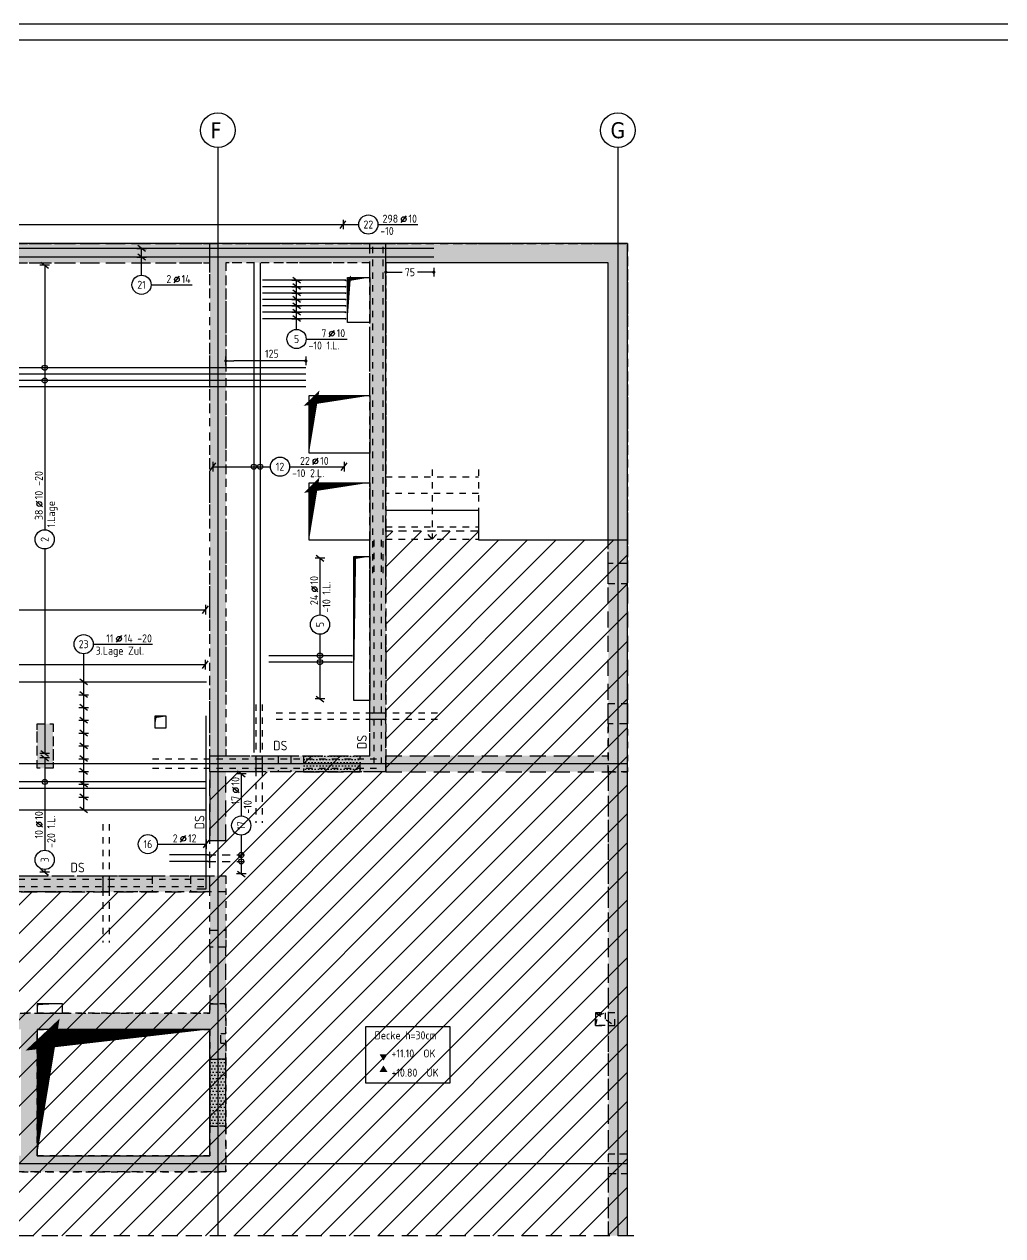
# Model space of a CAD drawing. Extents: x 0 to 101, y 0 to 43.
# Drawn here: x 33.94 to 49.23, y 10.77 to 29.7 of the extents above; entities that cross this region are included whole.
import ezdxf
from ezdxf.enums import TextEntityAlignment as Align

# ---------------------------------------------------------------- set-up
doc = ezdxf.new("R2010")
doc.units = 0
doc.header["$LTSCALE"] = 0.5
for name, pattern in [('AUSGEZOGEN', [1000.01, 1000, 0.01]), ('DASHED', [0.75, 0.5, -0.25]), ('DOT', [0.175, 0.05, -0.125]), ('HIDDEN', [0.375, 0.25, -0.125]), ('HIDDEN2', [0.187, 0.125, -0.062]), ('HIDDEN4', [0.12, 0.02, -0.1]), ('PUNKT', [0.175, 0.05, -0.125]), ('STRICHLINIE', [0.75, 0.5, -0.25]), ('VERDECKT', [0.375, 0.25, -0.125])]:
    doc.linetypes.add(name, pattern=pattern)
for name, color, linetype in [('2.OG', 7, 'Continuous'), ('ACHSEN', 7, 'Continuous'), ('AFU', 7, 'Continuous'), ('BETON', 7, 'Continuous'), ('Brüstung 1.UG', 7, 'Continuous'), ('Brüstung 2.OG', 7, 'Continuous'), ('DD', 7, 'Continuous'), ('DRUEBER', 7, 'Continuous'), ('DS', 7, 'Continuous'), ('grau_dunkel', 7, 'Continuous'), ('grau_hell', 7, 'Continuous'), ('grau_mittel', 7, 'Continuous'), ('HILFE', 7, 'Continuous'), ('koten', 7, 'Continuous'), ('MASSE', 7, 'Continuous'), ('OBJEKT', 7, 'Continuous'), ('RAHMEN', 7, 'Continuous'), ('RND', 7, 'Continuous'), ('SCHATTEN', 7, 'Continuous'), ('SFP_Achsen', 7, 'Continuous'), ('TEXT', 7, 'Continuous'), ('VERDECKT', 7, 'Continuous'), ('VERDECKT2', 7, 'Continuous')]:
    doc.layers.add(name, color=color, linetype=linetype)
doc.styles.add('helv', font='tahoma.ttf')
doc.styles.add('txt', font='isocp.shx')
doc.linetypes.add('AFU_50K', pattern='A,0.15,["/",Standard,S=0.2,R=0,X=-0.01,Y=-0.1],0.07,["/",Standard,S=0.2,R=0,X=-0.01,Y=-0.1],0.15', length=0.37)
doc.dimstyles.new('DOT_I', dxfattribs={"dimscale": 0.5, "dimtxt": 0.25, "dimasz": 0.25, "dimexe": 0.1, "dimexo": 0.3, "dimgap": 0.1, "dimtad": 1, "dimdec": 3, "dimzin": 3, "dimtxsty": 'txt', "dimblk": 'DOT', "dimblk1": 'DOT', "dimblk2": 'DOT', "dimsah": 1, "dimcen": 0.1, "dimse1": 1, "dimse2": 1, "dimazin": 0, "dimtfac": 1, "dimtdec": 4, "dimtix": 1, "dimtmove": 2, "dimatfit": 3, "dimfxl": 0, "dimtvp": 1, "dimtolj": 1, "dimtzin": 0, "dimarcsym": 0})

# ---------------------------------------------------------------- blocks, each defined once
blk = doc.blocks.new('A1-35-0')
at = {"layer": 'RAHMEN'}
blk.add_line((118.9, 59.4), (0, 59.4), dxfattribs=at)
at = {"layer": 'RAHMEN', "color": 5}
blk.add_line((118.4, 58.9), (2, 58.9), dxfattribs=at)
blk = doc.blocks.new('okrd_o')
at = {"layer": 'koten', "color": 7, "linetype": 'Continuous'}
blk.add_solid([(-0.125, 0.202), (0.125, 0.202), (0, 0)], dxfattribs=at)
at = {"layer": 'koten', "style": 'txt'}
blk.add_attdef('OKRD', (0.25, 0.1), '', height=0.25, dxfattribs=at)
blk = doc.blocks.new('okrd_u')
at = {"layer": 'koten', "color": 7, "linetype": 'Continuous'}
blk.add_solid([(-0.125, -0.202), (0.125, -0.202), (0, 0)], dxfattribs=at)
at = {"layer": 'koten', "style": 'txt'}
blk.add_attdef('OKRD', (0.25, -0.35), '', height=0.25, dxfattribs=at)
blk = doc.blocks.new('lei_gre')
at = {"layer": 'RND', "color": 7, "linetype": 'Continuous'}
for p, q in [((-0.09, -0.12), (0.09, 0.12)), ((0, 0.15), (0, -0.15))]:
    blk.add_line(p, q, dxfattribs=at)
blk = doc.blocks.new('RND_LEI')
at = {"layer": 'RND', "color": 7, "linetype": 'Continuous'}
blk.add_line((1.022, 0.066), (1.19, 0.27), dxfattribs=at)
for centre, radius in [((0, 0), 0.3), ((1.106, 0.168), 0.075)]:
    blk.add_circle(centre, radius, dxfattribs=at)
at = {"layer": 'RND', "color": 7, "linetype": 'Continuous', "style": 'txt'}
blk.add_attdef('POSL', text='', height=0.25, dxfattribs=at).set_placement((0, 0), align=Align.MIDDLE)
blk.add_attdef('ANZ', text='', height=0.25, dxfattribs=at).set_placement((0.931, 0.057), align=Align.RIGHT)
for tag, p in [('DUM', (1.253, 0.057)), ('ABSTD', (1.674, 0.057)), ('POSTXT', (0.374, -0.327))]:
    blk.add_attdef(tag, p, '', height=0.25, dxfattribs=at)
blk = doc.blocks.new('DOT')
at = {"layer": 'MASSE', "color": 7, "linetype": 'Continuous'}
for p, q in [((0, 0), (-1, 0)), ((0, 0.54), (0, -0.54))]:
    blk.add_line(p, q, dxfattribs=at)
at = {"layer": 'MASSE', "color": 7, "linetype": 'Continuous', "const_width": 0.2}
blk.add_lwpolyline([(-0.1, 0, 1), (0.1, 0, 1)], format="xyb", close=True, dxfattribs=at)
blk = doc.blocks.new('*D24')
at = {"layer": 'Defpoints', "color": 0, "linetype": 'AUSGEZOGEN', "transparency": 16777216}
for p in [(37.094, 24.44), (37.094, 24.44), (38.344, 24.44)]:
    blk.add_point(p, dxfattribs=at)
at = {"layer": 'MASSE', "color": 0, "linetype": 'AUSGEZOGEN', "lineweight": -2, "transparency": 16777216}
blk.add_line((38.219, 24.44), (37.219, 24.44), dxfattribs=at)
at = {"layer": 'MASSE', "color": 0, "linetype": 'AUSGEZOGEN', "lineweight": -2, "transparency": 16777216, "xscale": 0.125, "yscale": 0.125, "zscale": 0.125, "rotation": 180}
blk.add_blockref('DOT', (37.094, 24.44), dxfattribs=at)
at = {"layer": 'MASSE', "color": 0, "linetype": 'AUSGEZOGEN', "lineweight": -2, "transparency": 16777216, "xscale": 0.125, "yscale": 0.125, "zscale": 0.125}
blk.add_blockref('DOT', (38.344, 24.44), dxfattribs=at)
at = {"layer": 'MASSE', "color": 0, "linetype": 'AUSGEZOGEN', "transparency": 16777216, "insert": (37.813, 24.553), "char_height": 0.125, "attachment_point": 5, "style": 'txt'}
blk.add_mtext('\\A1;125', dxfattribs=at)
blk = doc.blocks.new('*D39')
at = {"layer": 'Defpoints', "color": 0, "linetype": 'AUSGEZOGEN', "transparency": 16777216}
for p in [(39.594, 25.826), (39.594, 25.826), (40.344, 25.826)]:
    blk.add_point(p, dxfattribs=at)
at = {"layer": 'MASSE', "color": 0, "linetype": 'AUSGEZOGEN', "lineweight": -2, "transparency": 16777216}
for p, q in [((39.719, 25.826), (39.848, 25.826)), ((40.219, 25.826), (40.09, 25.826))]:
    blk.add_line(p, q, dxfattribs=at)
at = {"layer": 'MASSE', "color": 0, "linetype": 'AUSGEZOGEN', "lineweight": -2, "transparency": 16777216, "xscale": 0.125, "yscale": 0.125, "zscale": 0.125, "rotation": 180}
blk.add_blockref('DOT', (39.594, 25.826), dxfattribs=at)
at = {"layer": 'MASSE', "color": 0, "linetype": 'AUSGEZOGEN', "lineweight": -2, "transparency": 16777216, "xscale": 0.125, "yscale": 0.125, "zscale": 0.125}
blk.add_blockref('DOT', (40.344, 25.826), dxfattribs=at)
at = {"layer": 'MASSE', "color": 0, "linetype": 'AUSGEZOGEN', "transparency": 16777216, "insert": (39.969, 25.826), "char_height": 0.125, "attachment_point": 5, "style": 'txt'}
blk.add_mtext('\\A1;75', dxfattribs=at)

msp = doc.modelspace()

# ---------------------------------------------------------------- hatches: boundary and pattern name
at = {"layer": '2.OG'}
h = msp.add_hatch(dxfattribs=at)
h.set_pattern_fill('DOTS', scale=0.8, double=1)
h.set_pattern_definition([(0, (-74.21585, 116.179425), (0.025, 0.05), [0, -0.05])])
h.paths.add_polyline_path([(4.3941, 14.4678), (3.9441, 14.4678), (3.9441, 14.1678), (4.6041, 14.1678), (4.6041, 25.9729), (8.0941, 25.9729), (8.0941, 18.0229), (8.4941, 18.0229), (8.4941, 18.2729), (8.3441, 18.2729), (8.3441, 25.9729), (10.5941, 25.9729), (10.5941, 18.2729), (9.3791, 18.2729), (9.3791, 18.0229), (10.8441, 18.0229), (10.8441, 26.2729), (4.4441, 26.2729), (4.4441, 19.1979), (4.3941, 19.1979)])
h.paths.add_polyline_path([(36.8441, 26.2729), (36.8441, 18.0229), (38.3091, 18.0229), (38.3091, 18.2729), (37.0941, 18.2729), (37.0941, 25.9729), (39.3441, 25.9729), (39.3441, 18.2729), (39.1941, 18.2729), (39.1941, 18.0229), (39.5941, 18.0229), (39.5941, 25.9729), (43.0691, 25.9729), (43.0691, 20.9579), (43.3691, 20.9579), (43.3691, 26.2729)])
h.paths.add_polyline_path([(43.0691, 18.0229), (43.3691, 18.0229), (43.3691, 19.0879), (43.0691, 19.0879)])
h.paths.add_polyline_path([(34.3941, 18.7729), (34.1441, 18.7729), (34.1441, 18.0779), (34.3941, 18.0779)])
h.paths.add_polyline_path([(32.0441, 18.0779), (32.2941, 18.0779), (32.2941, 18.7729), (32.0441, 18.7729)])
h.paths.add_polyline_path([(30.3941, 18.6729), (30.3941, 18.0779), (30.6441, 18.0779), (30.6441, 18.9229), (29.6191, 18.9229), (29.6191, 24.8129), (29.3191, 24.8129), (29.3191, 18.9229), (28.2941, 18.9229), (28.2941, 18.0779), (28.5441, 18.0779), (28.5441, 18.6729)])
h.paths.add_polyline_path([(26.6441, 18.0779), (26.8941, 18.0779), (26.8941, 18.7729), (26.6441, 18.7729)])
h.paths.add_polyline_path([(24.7941, 18.7729), (24.5441, 18.7729), (24.5441, 18.0779), (24.7941, 18.0779)])
h.paths.add_polyline_path([(23.1441, 18.7729), (22.8941, 18.7729), (22.8941, 18.0779), (23.1441, 18.0779)])
h.paths.add_polyline_path([(21.0441, 18.7729), (20.7941, 18.7729), (20.7941, 18.0779), (21.0441, 18.0779)])
h.paths.add_polyline_path([(19.1441, 18.0779), (19.3941, 18.0779), (19.3941, 18.7729), (19.1441, 18.7729)])
h.paths.add_polyline_path([(17.2941, 18.7729), (17.0441, 18.7729), (17.0441, 18.0779), (17.2941, 18.0779)])
h.paths.add_polyline_path([(15.6441, 18.7729), (15.3941, 18.7729), (15.3941, 18.0779), (15.6441, 18.0779)])
h.paths.add_polyline_path([(13.5441, 18.7729), (13.2941, 18.7729), (13.2941, 18.0779), (13.5441, 18.0779)])
h.paths.add_polyline_path([(14.6191, 25.9729), (14.6191, 26.2729), (14.3191, 26.2729), (14.3191, 25.9729)])
h.paths.add_polyline_path([(22.1191, 26.2729), (21.8191, 26.2729), (21.8191, 25.9729), (22.1191, 25.9729)])
h.paths.add_polyline_path([(29.6191, 26.2729), (29.3191, 26.2729), (29.3191, 25.8229), (29.6191, 25.8229)])
h.paths.add_polyline_path([(43.0691, 11.7479), (43.3691, 11.7479), (43.3691, 12.0479), (43.0691, 12.0479)])
h.paths.add_polyline_path([(37.0941, 11.7729), (37.0941, 12.4829), (36.8441, 12.4829), (36.8441, 12.0229), (34.1441, 12.0229), (34.1441, 13.9979), (36.8441, 13.9979), (36.8441, 13.5329), (37.0941, 13.5329), (37.0941, 14.3976), (36.8441, 14.3976), (36.8441, 14.2479), (32.3041, 14.2479), (32.3041, 13.9979), (33.8941, 13.9979), (33.8941, 12.0229), (32.3041, 12.0229), (32.3041, 11.7729)], flags=17)
h.paths.add_polyline_path([(20.1441, 12.0229), (20.1441, 15.3679), (21.2691, 15.3679), (21.2691, 15.6179), (20.1441, 15.6179), (20.1441, 16.3979), (17.3791, 16.3979), (17.3791, 16.1479), (17.5291, 16.1479), (17.5291, 14.9579), (14.6791, 14.9579), (14.6791, 16.1479), (16.4941, 16.1479), (16.4941, 16.3979), (8.0941, 16.3979), (8.0941, 11.7729), (8.4941, 11.7729), (8.4941, 12.0229), (8.3441, 12.0229), (8.3441, 16.1479), (14.4291, 16.1479), (14.4291, 12.0229), (14.2791, 12.0229), (14.2791, 11.7729), (14.8291, 11.7729), (14.8291, 12.0229), (14.6791, 12.0229), (14.6791, 14.7079), (17.5291, 14.7079), (17.5291, 12.0229), (15.8391, 12.0229), (15.8391, 11.7729), (31.4191, 11.7729), (31.4191, 12.0229), (31.2691, 12.0229), (31.2691, 13.9979), (31.4191, 13.9979), (31.4191, 14.2479), (31.2691, 14.2479), (31.2691, 16.1479), (36.8441, 16.1479), (36.8441, 15.2826), (37.0941, 15.2826), (37.0941, 16.3979), (31.0191, 16.3979), (31.0191, 15.6179), (29.9691, 15.6179), (29.9691, 15.3679), (31.0191, 15.3679), (31.0191, 12.0229)])
h.paths.add_polyline_path([(19.8941, 16.1479), (18.9441, 16.1479), (18.9441, 12.0229), (19.8941, 12.0229)], flags=16)
h.paths.add_polyline_path([(17.7791, 12.0229), (18.6941, 12.0229), (18.6941, 16.1479), (17.7791, 16.1479)], flags=16)
h.paths.add_polyline_path([(9.5041, 12.0229), (9.5041, 11.7729), (13.2691, 11.7729), (13.2691, 12.0229)], flags=17)
h.paths.add_polyline_path([(22.6691, 15.6179), (22.6691, 15.3679), (25.0191, 15.3679), (25.0191, 15.6179)], flags=17)
h.paths.add_polyline_path([(28.5691, 15.3679), (28.5691, 15.6179), (26.4191, 15.6179), (26.4191, 15.3679)], flags=17)
h.paths.add_polyline_path([(4.3941, 10.7729), (4.6041, 10.7729), (4.6041, 12.1178), (3.9441, 12.1178), (3.9441, 11.8178), (4.3941, 11.8178)])
at = {"layer": 'Brüstung 1.UG', "linetype": 'AUSGEZOGEN'}
h = msp.add_hatch(dxfattribs=at)
h.set_pattern_fill('DOTS', color=102, scale=0.8, double=1)
h.set_pattern_definition([(0, (-73.52737, 466.179425), (0.025, 0.05), [0, -0.05])])
h.paths.add_polyline_path([(36.8441, 13.0663), (37.0941, 13.0663), (37.0941, 13.5329), (36.8441, 13.5329)])
h.paths.add_polyline_path([(36.8441, 12.4829), (37.0941, 12.4829), (37.0941, 13.0663), (36.8441, 13.0663)])
at = {"layer": 'Brüstung 2.OG', "linetype": 'DOT'}
h = msp.add_hatch(dxfattribs=at)
h.set_pattern_fill('DOTS', color=102, scale=0.8, double=1)
h.set_pattern_definition([(0, (-74.21585, 266.179425), (0.025, 0.05), [0, -0.05])])
h.paths.add_polyline_path([(14.3191, 25.9729), (14.3191, 26.2729), (10.8441, 26.2729), (10.8441, 25.9729)])
h.paths.add_polyline_path([(14.6191, 26.2729), (14.6191, 25.9729), (21.8191, 25.9729), (21.8191, 26.2729)])
h.paths.add_polyline_path([(29.3191, 25.9729), (29.3191, 26.2729), (22.1191, 26.2729), (22.1191, 25.9729)])
h.paths.add_polyline_path([(36.8441, 25.9729), (36.8441, 26.2729), (29.6191, 26.2729), (29.6191, 25.9729)])
h.paths.add_polyline_path([(43.3691, 18.0229), (43.0691, 18.0229), (43.0691, 12.0479), (43.3691, 12.0479)])
h.paths.add_polyline_path([(43.0691, 10.7729), (43.3691, 10.7729), (43.3691, 11.7479), (43.0691, 11.7479)])
at = {"layer": 'Brüstung 2.OG', "linetype": 'AUSGEZOGEN'}
h = msp.add_hatch(dxfattribs=at)
h.set_pattern_fill('DOTS', color=102, scale=0.8, double=1)
h.set_pattern_definition([(0, (-42.50906, 167.66472), (0.025, 0.05), [0, -0.05])])
h.paths.add_polyline_path([(38.309, 18.2729), (38.309, 18.0229), (39.1941, 18.0229), (39.1941, 18.2729)])
at = {"layer": 'grau_hell', "linetype": 'AUSGEZOGEN'}
h = msp.add_hatch(dxfattribs=at)
h.set_pattern_fill('ANSI31', color=9, scale=0.1, style=0, double=1)
h.set_pattern_definition([(45, (-0.08538, 28.69272), (-0.2245064, 0.2245064), [])])
h.paths.add_polyline_path([(31.2691, 11.7729), (19.8941, 11.7729), (19.8941, 12.0229), (17.7791, 12.0229), (17.7791, 16.1479), (17.3791, 16.1479), (17.3791, 16.3979), (16.4941, 16.3979), (16.4941, 16.1479), (10.8441, 16.1479), (10.8441, 18.0229), (9.3791, 18.0229), (9.3791, 18.2729), (8.4941, 18.2729), (8.4941, 18.0229), (8.0941, 18.0229), (8.0941, 20.7829), (6.6441, 20.7829), (6.6441, 20.6429), (6.1191, 20.6429), (6.1191, 20.7829), (4.4441, 20.7829), (4.4441, 19.1979), (4.3941, 19.1979), (4.3941, 14.4679), (3.9391, 14.4679), (3.9391, 11.8179), (4.3941, 11.8179), (4.3941, 10.7729), (43.3691, 10.7729), (43.3691, 21.6429), (41.6191, 21.6429), (41.0441, 21.6429), (41.0441, 21.7829), (39.5941, 21.7829), (39.5941, 18.0229), (39.1941, 18.0229), (39.1941, 18.2729), (38.3091, 18.2729), (38.3091, 18.0229), (36.844, 18.0229), (36.844, 16.1479), (31.2691, 16.1479)])
at = {"layer": 'grau_hell'}
h = msp.add_hatch(color=9, dxfattribs=at)
h.paths.add_polyline_path([(37.9091, 18.1479), (38.1091, 18.1479), (38.1091, 18.2729), (37.9091, 18.2729)])
h.paths.add_polyline_path([(37.9091, 18.1479), (37.9091, 18.0229), (38.1091, 18.0229), (38.1091, 18.1479)])
msp.add_hatch(color=9, dxfattribs=at).paths.add_polyline_path([(35.9441, 16.3979), (35.9441, 16.1479), (36.5441, 16.1479), (36.5441, 16.3979)])
h = msp.add_hatch(color=9, dxfattribs=at)
h.paths.add_polyline_path([(36.9691, 15.5479), (37.0941, 15.5479), (37.0941, 16.1479), (36.9691, 16.1479)])
h.paths.add_polyline_path([(36.9691, 16.1479), (36.8441, 16.1479), (36.8441, 15.5479), (36.9691, 15.5479)])
at = {"layer": 'grau_mittel'}
h = msp.add_hatch(color=61, dxfattribs=at)
h.paths.add_polyline_path([(4.4441, 26.2729), (4.4441, 20.7829), (4.6041, 20.7829), (4.6041, 25.9729), (8.0941, 25.9729), (8.0941, 21.1079), (8.0941, 18.0229), (8.4941, 18.0229), (8.4941, 18.2729), (8.3441, 18.2729), (8.3441, 25.9729), (8.5441, 25.9729), (10.5941, 25.9729), (10.5941, 18.2729), (9.9291, 18.2729), (9.9291, 18.0229), (10.8441, 18.0229), (10.8441, 26.2729)])
h.paths.add_polyline_path([(8.0941, 18.0229), (8.0941, 18.2729), (4.6691, 18.2729), (4.6691, 18.0229)], flags=17)
h.paths.add_polyline_path([(9.3791, 18.0229), (9.3791, 18.2729), (8.4941, 18.2729), (8.4941, 18.0229)], flags=17)
h.paths.add_polyline_path([(9.7291, 18.0229), (9.7291, 18.2729), (9.3791, 18.2729), (9.3791, 18.0229)], flags=17)
h.paths.add_polyline_path([(10.5941, 16.3979), (10.8441, 16.3979), (10.8441, 18.0229), (10.5941, 18.0229)])
h.paths.add_polyline_path([(8.0941, 16.3979), (8.0941, 11.7729), (8.4941, 11.7729), (8.4941, 12.0229), (8.3441, 12.0229), (8.3441, 16.1479), (14.4291, 16.1479), (14.4291, 15.6529), (14.6791, 15.6529), (14.6791, 16.1479), (14.8291, 16.1479), (15.7391, 16.1479), (15.7391, 16.3979)])
h.paths.add_polyline_path([(4.3941, 14.4679), (4.3191, 14.4679), (3.9391, 14.4679), (3.9391, 14.1679), (4.6041, 14.1679), (4.6041, 20.7829), (4.4441, 20.7829), (4.4441, 19.1979), (4.3941, 19.1979)])
h.paths.add_polyline_path([(4.3191, 12.1179), (4.6041, 12.1179), (4.6691, 12.1179), (4.6691, 14.1678), (4.6041, 14.1678), (4.3191, 14.1679)])
h.paths.add_polyline_path([(43.3691, 12.0479), (43.0691, 12.0479), (43.0691, 11.7479), (43.3691, 11.7479)])
h.paths.add_polyline_path([(43.3691, 18.0229), (43.0691, 18.0229), (43.0691, 12.0479), (43.3691, 12.0479)])
h.paths.add_polyline_path([(43.0691, 18.7729), (43.0691, 18.0229), (43.3691, 18.0229), (43.3691, 18.7729)], flags=17)
h.paths.add_polyline_path([(43.0691, 18.7729), (43.3691, 18.7729), (43.3691, 21.2729), (43.0691, 21.2729)], flags=17)
h.paths.add_polyline_path([(43.0691, 21.2729), (43.3691, 21.2729), (43.3691, 21.6429), (43.0691, 21.6429)])
h.paths.add_polyline_path([(43.0691, 21.6429), (43.3691, 21.6429), (43.3691, 26.2729), (36.8441, 26.2729), (36.8441, 18.0229), (37.9091, 18.0229), (37.9091, 18.2729), (37.0941, 18.2729), (37.0941, 25.9729), (39.3441, 25.9729), (39.3441, 18.2729), (39.1941, 18.2729), (39.1941, 18.0229), (39.5941, 18.0229), (39.5941, 25.9729), (43.0691, 25.9729)])
h.paths.add_polyline_path([(38.1091, 18.2729), (38.1091, 18.0229), (39.1941, 18.0229), (39.1941, 18.2729)], flags=17)
h.paths.add_polyline_path([(39.5941, 18.2729), (39.5941, 18.0229), (43.0691, 18.0229), (43.0691, 18.2729)], flags=17)
h.paths.add_polyline_path([(36.8441, 16.9479), (37.0941, 16.9479), (37.0941, 18.0229), (36.8441, 18.0229)])
h.paths.add_polyline_path([(36.8441, 25.9729), (36.8441, 26.2729), (29.6191, 26.2729), (29.6191, 25.9729)])
h.paths.add_polyline_path([(29.6191, 26.2729), (29.3191, 26.2729), (29.3191, 25.9729), (29.6191, 25.9729)])
h.paths.add_polyline_path([(29.3191, 25.9729), (29.3191, 26.2729), (22.1191, 26.2729), (22.1191, 25.9729)])
h.paths.add_polyline_path([(21.8191, 25.9729), (22.1191, 25.9729), (22.1191, 26.2729), (21.8191, 26.2729)])
h.paths.add_polyline_path([(21.8191, 25.9729), (21.8191, 26.2729), (14.6191, 26.2729), (14.6191, 25.9729)])
h.paths.add_polyline_path([(14.3191, 25.9729), (14.6191, 25.9729), (14.6191, 26.2729), (14.3191, 26.2729)])
h.paths.add_polyline_path([(10.8441, 26.2729), (10.8441, 25.9729), (14.3191, 25.9729), (14.3191, 26.2729)])
h.paths.add_polyline_path([(16.1391, 16.3979), (16.1391, 16.1479), (16.4941, 16.1479), (16.4941, 16.3979)])
h.paths.add_polyline_path([(16.4941, 16.3979), (16.4941, 16.1479), (17.3791, 16.1479), (17.3791, 16.3979)])
h.paths.add_polyline_path([(18.6941, 16.1479), (18.6941, 12.0229), (17.7791, 12.0229), (16.3641, 12.0229), (16.3641, 11.7729), (20.4441, 11.7729), (20.4441, 12.0229), (18.9441, 12.0229), (18.9441, 16.1479), (19.8941, 16.1479), (19.8941, 15.3679), (21.2691, 15.3679), (21.2691, 15.6179), (20.1441, 15.6179), (20.1441, 15.8679), (20.1441, 16.3979), (17.3791, 16.3979), (17.3791, 16.1479)])
h.paths.add_polyline_path([(15.9641, 11.7729), (16.1641, 11.7729), (16.1641, 12.0229), (15.9641, 12.0229)])
h.paths.add_polyline_path([(14.8291, 12.0229), (14.8291, 11.7729), (15.9641, 11.7729), (15.9641, 12.0229)], flags=17)
h.paths.add_polyline_path([(14.8291, 11.7729), (14.8291, 12.0229), (14.6791, 12.0229), (14.6791, 14.4579), (14.6791, 14.7079), (14.9291, 14.7079), (16.0391, 14.7079), (16.0391, 14.9579), (14.6791, 14.9579), (14.6791, 15.1079), (14.6791, 15.5029), (14.4291, 15.5029), (14.4291, 12.0229), (14.2791, 12.0229), (14.2791, 11.7729)])
h.paths.add_polyline_path([(17.7791, 14.7079), (17.7791, 14.9579), (16.2391, 14.9579), (16.2391, 14.7079)])
h.paths.add_polyline_path([(13.2691, 12.0229), (13.2691, 11.7729), (14.2791, 11.7729), (14.2791, 12.0229)])
h.paths.add_polyline_path([(13.0691, 11.7729), (13.2691, 11.7729), (13.2691, 12.0229), (13.0691, 12.0229)], flags=16)
h.paths.add_polyline_path([(12.8691, 11.7729), (12.8691, 12.0229), (9.9041, 12.0229), (9.9041, 11.7729)], flags=16)
h.paths.add_polyline_path([(9.5041, 11.7729), (9.7041, 11.7729), (9.7041, 12.0229), (9.5041, 12.0229)], flags=16)
h.paths.add_polyline_path([(8.4941, 12.0229), (8.4941, 11.7729), (9.5041, 11.7729), (9.5041, 12.0229)], flags=16)
h.paths.add_polyline_path([(25.2141, 11.7729), (25.2141, 12.0229), (20.6441, 12.0229), (20.6441, 11.7729)])
h.paths.add_polyline_path([(26.2241, 11.7729), (26.2241, 12.0229), (25.2141, 12.0229), (25.2141, 11.7729)])
h.paths.add_polyline_path([(26.2241, 12.0229), (26.2241, 11.7729), (29.8191, 11.7729), (29.8191, 12.0229)])
h.paths.add_polyline_path([(31.4191, 11.7729), (31.4191, 12.0229), (31.2691, 12.0229), (31.2691, 13.7979), (31.0191, 13.7979), (31.0191, 12.0229), (30.0191, 12.0229), (30.0191, 11.7729)])
h.paths.add_polyline_path([(32.3041, 11.7729), (32.3041, 12.0229), (31.4191, 12.0229), (31.4191, 11.7729)])
h.paths.add_polyline_path([(33.0091, 11.7729), (33.0091, 12.0229), (32.3041, 12.0229), (32.3041, 11.7729)])
h.paths.add_polyline_path([(34.1441, 12.0229), (34.1441, 13.9979), (36.8441, 13.9979), (36.8441, 13.5329), (37.0941, 13.5329), (37.0941, 13.7829), (37.0141, 13.7829), (37.0141, 13.9329), (37.0941, 13.9329), (37.0941, 14.3976), (36.8441, 14.3976), (36.8441, 14.2479), (32.3041, 14.2479), (32.3041, 13.9979), (33.8941, 13.9979), (33.8941, 12.0229), (33.6091, 12.0229), (33.6091, 11.7729), (37.0941, 11.7729), (37.0941, 13.5329), (36.8441, 13.5329), (36.8441, 12.0229)])
h.paths.add_polyline_path([(37.0941, 15.2826), (36.8441, 15.2826), (36.8441, 14.3976), (37.0941, 14.3976)])
h.paths.add_polyline_path([(37.0941, 15.5479), (36.8441, 15.5479), (36.8441, 15.2826), (37.0941, 15.2826)])
h.paths.add_polyline_path([(36.5441, 16.3979), (36.5441, 16.1479), (37.0941, 16.1479), (37.0941, 16.3979)])
h.paths.add_polyline_path([(33.2491, 16.3979), (33.2491, 16.1479), (35.9441, 16.1479), (35.9441, 16.3979)])
h.paths.add_polyline_path([(32.6491, 16.1479), (32.6491, 16.3979), (31.0191, 16.3979), (31.0191, 15.6179), (30.5191, 15.6179), (29.9691, 15.6179), (29.9691, 15.3679), (31.2691, 15.3679), (31.2691, 16.1479)])
h.paths.add_polyline_path([(31.0191, 13.9979), (31.4191, 13.9979), (31.4191, 14.2479), (31.2691, 14.2479), (31.2691, 15.1685), (31.0191, 15.1685)])
h.paths.add_polyline_path([(32.3041, 13.9979), (32.3041, 14.2479), (31.4191, 14.2479), (31.4191, 13.9979)])
h.paths.add_polyline_path([(28.5691, 15.3679), (28.5691, 15.6179), (26.4191, 15.6179), (26.4191, 15.3679)])
h.paths.add_polyline_path([(22.6691, 15.6179), (22.6691, 15.3679), (25.0191, 15.3679), (25.0191, 15.6179)])
h.paths.add_polyline_path([(13.5441, 18.7729), (13.2941, 18.7729), (13.2941, 18.0779), (13.5441, 18.0779)])
h.paths.add_polyline_path([(15.3941, 18.0779), (15.6441, 18.0779), (15.6441, 18.7729), (15.3941, 18.7729)])
h.paths.add_polyline_path([(17.2941, 18.7729), (17.0441, 18.7729), (17.0441, 18.0779), (17.2941, 18.0779)])
h.paths.add_polyline_path([(19.3941, 18.7729), (19.1441, 18.7729), (19.1441, 18.0779), (19.3941, 18.0779)])
h.paths.add_polyline_path([(20.7941, 18.0779), (21.0441, 18.0779), (21.0441, 18.7729), (20.7941, 18.7729)])
h.paths.add_polyline_path([(23.1441, 18.7729), (22.8941, 18.7729), (22.8941, 18.0779), (23.1441, 18.0779)])
h.paths.add_polyline_path([(24.5441, 18.0779), (24.7941, 18.0779), (24.7941, 18.7729), (24.5441, 18.7729)])
h.paths.add_polyline_path([(26.8941, 18.7729), (26.6441, 18.7729), (26.6441, 18.0779), (26.8941, 18.0779)])
h.paths.add_polyline_path([(28.5441, 18.7729), (28.2941, 18.7729), (28.2941, 18.0779), (28.5441, 18.0779)])
h.paths.add_polyline_path([(30.6441, 18.7729), (30.3941, 18.7729), (30.3941, 18.0779), (30.6441, 18.0779)])
h.paths.add_polyline_path([(32.2941, 18.7729), (32.0441, 18.7729), (32.0441, 18.0779), (32.2941, 18.0779)])
h.paths.add_polyline_path([(34.1441, 18.0779), (34.3941, 18.0779), (34.3941, 18.7729), (34.1441, 18.7729)])
h.paths.add_polyline_path([(43.0691, 10.7729), (43.3691, 10.7729), (43.3691, 11.7479), (43.0691, 11.7479)])
h.paths.add_polyline_path([(4.3941, 10.7729), (4.6041, 10.7729), (4.6041, 12.1179), (3.9391, 12.1179), (3.9391, 11.8179), (4.3191, 11.8178), (4.3941, 11.8179)])

# ---------------------------------------------------------------- linework, layer by layer
at = {"layer": '2.OG', "color": 7, "linetype": 'PUNKT', "lineweight": -2}
for p, q in [((36.8441, 18.0229), (36.8441, 26.2729)), ((36.8441, 26.2729), (43.3691, 26.2729)), ((43.3691, 26.2729), (43.3691, 20.9579)), ((39.3441, 25.9729), (37.0941, 25.9729)), ((37.0941, 25.9729), (37.0941, 18.2729)), ((39.3441, 18.2729), (39.3441, 25.9729)), ((43.0691, 25.9729), (39.5941, 25.9729)), ((39.5941, 25.9729), (39.5941, 18.0229)), ((43.0691, 20.9579), (43.0691, 25.9729)), ((43.3691, 20.9579), (43.0691, 20.9579)), ((37.0941, 18.2729), (38.3091, 18.2729)), ((38.3091, 18.2729), (38.3091, 18.0229)), ((39.1941, 18.0229), (39.1941, 18.2729)), ((39.1941, 18.2729), (39.3441, 18.2729)), ((38.3091, 18.0229), (36.8441, 18.0229)), ((39.5941, 18.0229), (39.1941, 18.0229)), ((31.0191, 16.3979), (37.0941, 16.3979)), ((37.0941, 16.3979), (37.0941, 15.2826)), ((36.8441, 16.1479), (31.2691, 16.1479)), ((36.8441, 15.2826), (36.8441, 16.1479)), ((37.0941, 15.2826), (36.8441, 15.2826)), ((37.0941, 14.3976), (36.8441, 14.3976)), ((36.8441, 14.3976), (36.8441, 14.2479)), ((37.0941, 13.5329), (37.0941, 14.3976)), ((36.8441, 14.2479), (32.3041, 14.2479)), ((34.1441, 12.0229), (34.1441, 13.9979)), ((34.1441, 13.9979), (36.8441, 13.9979)), ((36.8441, 13.9979), (36.8441, 13.5329)), ((36.8441, 13.5329), (37.0941, 13.5329)), ((37.0941, 12.4829), (36.8441, 12.4829)), ((36.8441, 12.4829), (36.8441, 12.0229)), ((37.0941, 11.7729), (37.0941, 12.4829)), ((36.8441, 12.0229), (34.1441, 12.0229)), ((32.3041, 11.7729), (37.0941, 11.7729))]:
    msp.add_line(p, q, dxfattribs=at)
for points in [[(43.0691, 19.0879), (43.3691, 19.0879), (43.3691, 18.0229), (43.0691, 18.0229)], [(34.1441, 18.7729), (34.3941, 18.7729), (34.3941, 18.0779), (34.1441, 18.0779)], [(43.3691, 12.0479), (43.0691, 12.0479), (43.0691, 11.7479), (43.3691, 11.7479)]]:
    msp.add_lwpolyline(points, close=True, dxfattribs=at)
at = {"layer": 'ACHSEN', "color": 140, "linetype": 'AUSGEZOGEN'}
for p, q in [((36.9691, 27.7729), (36.9691, 10.7729)), ((43.2191, 27.7729), (43.2191, 10.7729)), ((43.3691, 26.2729), (2.1691, 26.2729)), ((43.3691, 18.1479), (2.1691, 18.1479)), ((43.3691, 11.8979), (2.1691, 11.8979))]:
    msp.add_line(p, q, dxfattribs=at)
at = {"layer": 'AFU', "color": 8, "linetype": 'AFU_50K'}
for p, q in [((39.5941, 25.9729), (39.5941, 26.2729)), ((43.0691, 21.6429), (43.3691, 21.6429))]:
    msp.add_line(p, q, dxfattribs=at)
at = {"layer": 'BETON', "color": 6, "linetype": 'AUSGEZOGEN', "lineweight": -2}
msp.add_line((43.3691, 26.2729), (4.3691, 26.2729), dxfattribs=at)
at = {"layer": 'BETON', "color": 6, "linetype": 'AUSGEZOGEN'}
for p, q in [((43.3691, 10.7729), (43.3691, 26.2729)), ((43.0691, 25.9729), (39.5941, 25.9729)), ((39.5941, 22.1079), (39.5941, 25.9729)), ((43.0691, 21.6429), (43.0691, 25.9729)), ((39.5941, 22.1079), (41.0441, 22.1079)), ((41.0441, 22.1079), (41.0441, 21.6429)), ((41.0441, 21.6429), (43.0691, 21.6429))]:
    msp.add_line(p, q, dxfattribs=at)
for points in [[(38.9941, 25.7429), (39.3441, 25.7429), (39.3441, 25.0429), (38.9941, 25.0429)], [(38.3941, 23.8979), (39.3441, 23.8979), (39.3441, 22.9979), (38.3941, 22.9979)], [(38.3941, 22.5379), (39.3441, 22.5379), (39.3441, 21.6379), (38.3941, 21.6379)], [(39.0941, 21.3829), (39.3441, 21.3829), (39.3441, 19.1329), (39.0941, 19.1329)], [(35.9841, 18.7079), (36.1641, 18.7079), (36.1641, 18.8879), (35.9841, 18.8879)], [(34.5441, 14.3979), (34.144, 14.3979), (34.144, 14.2479), (34.5441, 14.2479)], [(34.1441, 12.0229), (36.8441, 12.0229), (36.8441, 13.9979), (34.1441, 13.9979)]]:
    msp.add_lwpolyline(points, close=True, dxfattribs=at)
at = {"layer": 'Brüstung 1.UG', "color": 102, "linetype": 'DOT'}
for p, q in [((36.8441, 12.4829), (36.8441, 13.5329)), ((37.0941, 13.5329), (37.0941, 12.4829))]:
    msp.add_line(p, q, dxfattribs=at)
at = {"layer": 'Brüstung 2.OG', "color": 102, "linetype": 'DOT'}
for p, q in [((29.6191, 26.2729), (36.8441, 26.2729)), ((29.6191, 25.9729), (36.8441, 25.9729)), ((38.3091, 18.2729), (39.1941, 18.2729)), ((39.1941, 18.0229), (38.3091, 18.0229)), ((43.0691, 18.0229), (43.0691, 12.0479)), ((43.3691, 12.0479), (43.3691, 18.0229)), ((43.0691, 11.7479), (43.0691, 10.7729)), ((43.3691, 10.7729), (43.3691, 11.7479))]:
    msp.add_line(p, q, dxfattribs=at)
at = {"layer": 'DD', "color": 7, "linetype": 'HIDDEN2'}
for p, q in [((42.8691, 14.0579), (42.9092, 14.2146)), ((42.9092, 14.2146), (43.0191, 14.2579))]:
    msp.add_line(p, q, dxfattribs=at)
msp.add_lwpolyline([(43.0191, 14.2579), (43.0191, 14.0579), (42.8691, 14.0579), (42.8691, 14.2579)], close=True, dxfattribs=at)
at = {"layer": 'DRUEBER', "color": 102, "linetype": 'HIDDEN2'}
for p, q in [((40.3191, 22.7446), (40.3191, 21.6529)), ((40.3191, 21.6529), (40.2093, 21.7775)), ((40.3191, 21.6529), (40.4289, 21.7775))]:
    msp.add_line(p, q, dxfattribs=at)
at = {"layer": 'DRUEBER', "color": 171, "linetype": 'HIDDEN4'}
for p, q in [((41.0441, 22.7446), (41.0441, 22.1079)), ((39.5941, 22.6279), (41.0441, 22.6279)), ((41.0441, 22.3679), (39.5941, 22.3679))]:
    msp.add_line(p, q, dxfattribs=at)
at = {"layer": 'DRUEBER', "color": 7, "linetype": 'DOT'}
for p, q in [((39.5941, 21.8479), (41.0441, 21.8479)), ((39.5941, 21.6529), (41.0441, 21.6529))]:
    msp.add_line(p, q, dxfattribs=at)
at = {"layer": 'DRUEBER', "color": 7, "linetype": 'PUNKT'}
msp.add_line((42.8691, 14.2579), (43.1691, 14.0579), dxfattribs=at)
msp.add_lwpolyline([(42.8691, 14.2579), (42.8691, 14.0579), (43.1691, 14.0579), (43.1691, 14.2579)], close=True, dxfattribs=at)
at = {"layer": 'DS', "color": 1, "linetype": 'DASHED'}
for p, q in [((39.3441, 25.7429), (39.3441, 26.2729)), ((39.3441, 23.8979), (39.3441, 25.0429)), ((39.3441, 22.5379), (39.3441, 22.9979)), ((39.5941, 18.0229), (39.5941, 22.1079)), ((39.3441, 21.3829), (39.3441, 21.6379)), ((39.3441, 18.2729), (39.3441, 19.1329)), ((36.8441, 16.1479), (36.8441, 18.2729)), ((36.8441, 18.2729), (39.3441, 18.2729)), ((39.5941, 18.0229), (36.8441, 18.0229)), ((31.0191, 16.3979), (36.8441, 16.3979)), ((31.2691, 16.1479), (36.8441, 16.1479))]:
    msp.add_line(p, q, dxfattribs=at)
at = {"layer": 'grau_dunkel', "color": 21}
msp.add_lwpolyline([(36.8441, 13.9979, 0, 0.31, 0), (34.153, 13.8431, 0, 0, 0), (34.3046, 13.9848, 0.3221, 0, 0), (34.1441, 12.0229, 0, 0, 0)], format="xyseb", dxfattribs=at)
at = {"layer": 'HILFE', "color": 102, "linetype": 'DASHED'}
msp.add_line((43.4691, 10.7729), (2.6691, 10.7729), dxfattribs=at)
at = {"layer": 'OBJEKT', "color": 7, "linetype": 'AUSGEZOGEN'}
for p, q in [((36.8441, 13.5329), (36.8441, 12.4829)), ((37.0941, 12.4829), (37.0941, 13.5329))]:
    msp.add_line(p, q, dxfattribs=at)
at = {"layer": 'OBJEKT', "color": 1, "linetype": 'AUSGEZOGEN'}
msp.add_lwpolyline([(39.2826, 14.0446), (40.5944, 14.0446), (40.5944, 13.1555), (39.2826, 13.1555)], close=True, dxfattribs=at)
at = {"layer": 'RND', "color": 7, "linetype": 'AUSGEZOGEN'}
for p, q in [((20.2271, 26.5709), (38.9247, 26.5709)), ((38.9247, 26.5709), (39.1705, 26.5709)), ((39.4705, 26.5709), (40.0932, 26.5709)), ((34.2634, 25.9353), (34.2634, 21.8019)), ((35.9267, 25.6295), (36.5667, 25.6295)), ((38.349, 24.7824), (38.989, 24.7824)), ((36.8917, 22.7871), (37.7909, 22.7871)), ((38.0909, 22.7871), (38.9422, 22.7871)), ((34.2634, 21.5019), (34.2634, 18.3082)), ((38.5649, 21.3589), (38.5649, 20.4709)), ((25.4125, 20.5536), (36.7763, 20.5536)), ((38.5649, 20.1709), (38.5649, 19.1591)), ((35.0225, 20.0149), (35.9491, 20.0149)), ((24.0629, 19.6951), (36.7729, 19.6951)), ((34.2638, 18.2389), (34.2638, 16.796)), ((37.3339, 17.9891), (37.3339, 17.3309)), ((36.0263, 16.8911), (36.6663, 16.8911)), ((37.3339, 17.0309), (37.3339, 16.426)), ((34.2638, 16.496), (34.2638, 16.4539))]:
    msp.add_line(p, q, dxfattribs=at)
at = {"layer": 'RND', "color": 102, "linetype": 'AUSGEZOGEN'}
for p, q in [((35.7767, 25.7795), (35.7767, 26.1971)), ((38.199, 24.9324), (38.199, 25.6997)), ((34.8725, 19.8649), (34.8725, 17.4254)), ((36.6663, 16.8911), (36.7887, 16.8911))]:
    msp.add_line(p, q, dxfattribs=at)
at = {"layer": 'RND', "color": 102, "linetype": 'VERDECKT'}
for p, q in [((36.814, 16.7218), (37.3839, 16.7218)), ((36.814, 16.6218), (37.3839, 16.6218))]:
    msp.add_line(p, q, dxfattribs=at)
at = {"layer": 'RND', "color": 1, "linetype": 'AUSGEZOGEN'}
for points in [[(40.3441, 26.1971), (32.5441, 26.1971)], [(40.3441, 26.0607), (32.5441, 26.0607)], [(37.5294, 25.9729), (37.5294, 18.3229)], [(37.6294, 25.9729), (37.6294, 18.3229)], [(38.9641, 25.6997), (37.6641, 25.6997)], [(38.9641, 25.5997), (37.6641, 25.5997)], [(38.9641, 25.4997), (37.6641, 25.4997)], [(38.9641, 25.3997), (37.6641, 25.3997)], [(38.9641, 25.2997), (37.6641, 25.2997)], [(38.9641, 25.1997), (37.6641, 25.1997)], [(38.9641, 25.0997), (37.6641, 25.0997)], [(38.3441, 24.2339), (26.8441, 24.2339)], [(38.3441, 24.3339), (31.3441, 24.3339)], [(38.3441, 24.1339), (31.3441, 24.1339)], [(38.3441, 24.0339), (26.8441, 24.0339)], [(39.0641, 19.8351), (37.7641, 19.8351)], [(39.0641, 19.7351), (37.7641, 19.7351)], [(33.044, 19.4254), (36.7941, 19.4254)], [(39.5717, 18.939), (39.3815, 18.939)], [(36.6387, 16.1947), (36.7887, 16.1947), (36.7887, 18.8947)], [(39.5717, 18.839), (39.3815, 18.839)], [(37.563, 18.242), (37.563, 18.0518)], [(37.663, 18.242), (37.663, 18.0518)], [(36.7941, 17.8628), (32.7941, 17.8628)], [(36.7941, 17.7628), (25.2941, 17.7628)], [(33.044, 17.4254), (36.7941, 17.4254)], [(36.814, 16.7218), (36.214, 16.7218)], [(36.814, 16.6218), (36.214, 16.6218)], [(35.1732, 16.3725), (35.1732, 16.1823)], [(35.2732, 16.3725), (35.2732, 16.1823)]]:
    msp.add_lwpolyline(points, dxfattribs=at)
at = {"layer": 'RND', "color": 1, "linetype": 'HIDDEN2'}
for points in [[(39.3855, 26.2229), (39.3855, 21.0429)], [(39.5476, 26.2229), (39.5476, 21.0429)], [(39.4077, 21.6429), (39.4077, 18.0729)], [(39.5231, 21.6429), (39.5231, 18.0729)], [(35.9495, 18.2212), (39.5441, 18.2212)], [(35.9495, 18.0781), (39.5441, 18.0781)], [(30.0525, 16.346), (36.794, 16.346)], [(30.0525, 16.2278), (36.794, 16.2278)]]:
    msp.add_lwpolyline(points, dxfattribs=at)
at = {"layer": 'RND', "color": 7, "linetype": 'AUSGEZOGEN'}
for points, const_width in [([(38.9571, 25.6997, 1), (38.9711, 25.6997, 1)], 0.014), ([(38.9571, 25.5997, 1), (38.9711, 25.5997, 1)], 0.014), ([(38.9571, 25.4997, 1), (38.9711, 25.4997, 1)], 0.014), ([(38.9571, 25.3997, 1), (38.9711, 25.3997, 1)], 0.014), ([(38.9571, 25.2997, 1), (38.9711, 25.2997, 1)], 0.014), ([(38.9571, 25.1997, 1), (38.9711, 25.1997, 1)], 0.014), ([(38.9571, 25.0997, 1), (38.9711, 25.0997, 1)], 0.014), ([(39.0571, 19.8351, 1), (39.0711, 19.8351, 1)], 0.014), ([(39.0571, 19.7351, 1), (39.0711, 19.7351, 1)], 0.014), ([(39.3878, 18.939, 1), (39.3753, 18.939, 1)], 0.0125), ([(39.5779, 18.939, 1), (39.5654, 18.939, 1)], 0.0125), ([(39.3878, 18.839, 1), (39.3753, 18.839, 1)], 0.0125), ([(39.5779, 18.839, 1), (39.5654, 18.839, 1)], 0.0125), ([(37.563, 18.2482, 1), (37.563, 18.2357, 1)], 0.0125), ([(37.663, 18.2482, 1), (37.663, 18.2357, 1)], 0.0125), ([(37.563, 18.0581, 1), (37.563, 18.0456, 1)], 0.0125), ([(37.663, 18.0581, 1), (37.663, 18.0456, 1)], 0.0125), ([(36.807, 16.7218, 1), (36.821, 16.7218, 1)], 0.014), ([(36.807, 16.6218, 1), (36.821, 16.6218, 1)], 0.014), ([(35.1732, 16.3787, 1), (35.1732, 16.3662, 1)], 0.0125), ([(35.2732, 16.3787, 1), (35.2732, 16.3662, 1)], 0.0125), ([(35.1732, 16.1886, 1), (35.1732, 16.1761, 1)], 0.0125), ([(35.2732, 16.1886, 1), (35.2732, 16.1761, 1)], 0.0125)]:
    msp.add_lwpolyline(points, format="xyb", close=True, dxfattribs=dict(at, const_width=const_width))
at = {"layer": 'RND', "color": 1, "linetype": 'DOT'}
for points in [[(37.563, 19.072), (37.563, 18.242)], [(37.663, 19.072), (37.663, 18.242)], [(39.3815, 18.939), (37.8515, 18.939)], [(40.4017, 18.939), (39.5717, 18.939)], [(39.3815, 18.839), (37.8515, 18.839)], [(40.4017, 18.839), (39.5717, 18.839)], [(37.563, 18.0518), (37.563, 17.2218)], [(37.663, 18.0518), (37.663, 17.2218)], [(35.1732, 17.2025), (35.1732, 16.3725)], [(35.2732, 17.2025), (35.2732, 16.3725)], [(35.1732, 16.1823), (35.1732, 15.3523)], [(35.2732, 16.1823), (35.2732, 15.3523)]]:
    msp.add_lwpolyline(points, dxfattribs=at)
at = {"layer": 'RND', "color": 7, "linetype": 'AUSGEZOGEN'}
for centre in [(34.2634, 24.3339), (34.2634, 24.1339), (37.5294, 22.7871), (37.6294, 22.7871), (38.5649, 19.8351), (38.5649, 19.7351), (34.2638, 17.8628), (37.3339, 16.7218), (37.3339, 16.6218)]:
    msp.add_circle(centre, 0.04, dxfattribs=at)
at = {"layer": 'SCHATTEN', "color": 1, "linetype": 'AUSGEZOGEN'}
for points in [[(38.9941, 25.0429, 0, 0.0531, 0), (39.0206, 25.7419, 0, 0, 0), (38.9964, 25.7144, 0.0571, 0, 0), (39.3441, 25.7429, 0, 0, 0)], [(38.3941, 22.9979, 0, 0.1468, 0), (38.4672, 23.8919, 0, 0, 0), (38.3997, 23.8253, 0.1457, 0, 0), (39.3441, 23.8979, 0, 0, 0)], [(38.3941, 21.6379, 0, 0.1468, 0), (38.4672, 22.5319, 0, 0, 0), (38.3997, 22.4653, 0.1457, 0, 0), (39.3441, 22.5379, 0, 0, 0)], [(39.0941, 19.1329, 0, 0.0359, 0), (39.112, 21.3827, 0, 0, 0), (39.0957, 21.3626, 0.0408, 0, 0), (39.3441, 21.3829, 0, 0, 0)], [(35.9841, 18.7079, 0, 0.0294, 0), (35.9987, 18.8867, 0, 0, 0), (35.9853, 18.8733, 0.0294, 0, 0), (36.1641, 18.8879, 0, 0, 0)], [(34.144, 14.2479, 0, 0.0245, 0), (34.1562, 14.3969, 0, 0, 0), (34.1443, 14.3867, 0.0224, 0, 0), (34.5441, 14.3979, 0, 0, 0)]]:
    msp.add_lwpolyline(points, format="xyseb", dxfattribs=at)
at = {"layer": 'SFP_Achsen', "color": 7, "linetype": 'AUSGEZOGEN'}
for centre in [(36.9691, 28.0434), (43.2191, 28.0434)]:
    msp.add_circle(centre, 0.2705, dxfattribs=at)
at = {"layer": 'VERDECKT', "color": 7, "linetype": 'VERDECKT', "lineweight": -2}
for p, q in [((36.8441, 18.0229), (36.8441, 26.2729)), ((36.8441, 26.2729), (43.3691, 26.2729)), ((43.3691, 26.2729), (43.3691, 21.2729)), ((39.3441, 25.9729), (37.0941, 25.9729)), ((37.0941, 25.9729), (37.0941, 18.2729)), ((39.3441, 18.2729), (39.3441, 25.9729)), ((43.0691, 25.9729), (39.5941, 25.9729)), ((39.5941, 25.9729), (39.5941, 18.0229)), ((43.0691, 21.2729), (43.0691, 25.9729)), ((43.3691, 21.2729), (43.0691, 21.2729)), ((37.0941, 18.2729), (37.9091, 18.2729)), ((38.1091, 18.2729), (38.3091, 18.2729)), ((38.3091, 18.2729), (38.3091, 18.0229)), ((39.1941, 18.0229), (39.1941, 18.2729)), ((39.1941, 18.2729), (39.3441, 18.2729)), ((37.9091, 18.0229), (36.8441, 18.0229)), ((38.3091, 18.0229), (38.1091, 18.0229)), ((39.5941, 18.0229), (39.1941, 18.0229)), ((33.2491, 16.3979), (35.9441, 16.3979)), ((36.5441, 16.3979), (37.0941, 16.3979)), ((37.0941, 16.3979), (37.0941, 16.1479)), ((35.9441, 16.1479), (33.2491, 16.1479)), ((37.0941, 16.1479), (36.5441, 16.1479)), ((36.8441, 15.2826), (36.8441, 15.5479)), ((37.0941, 15.5479), (37.0941, 15.2826)), ((37.0941, 15.2826), (36.8441, 15.2826)), ((36.8441, 14.2479), (36.8441, 14.3976)), ((36.8441, 14.3976), (37.0941, 14.3976)), ((37.0941, 14.3976), (37.0941, 13.9329)), ((32.3041, 14.2479), (36.8441, 14.2479)), ((36.8441, 13.9979), (34.1441, 13.9979)), ((34.1441, 13.9979), (34.1441, 12.0229)), ((36.8441, 13.5329), (36.8441, 13.9979)), ((37.0941, 13.7829), (37.0941, 13.5329)), ((37.0941, 13.5329), (36.8441, 13.5329)), ((36.8441, 12.0229), (36.8441, 12.4829)), ((36.8441, 12.4829), (37.0941, 12.4829)), ((37.0941, 12.4829), (37.0941, 11.7729)), ((34.1441, 12.0229), (36.8441, 12.0229)), ((37.0941, 11.7729), (33.6091, 11.7729))]:
    msp.add_line(p, q, dxfattribs=at)
at = {"layer": 'VERDECKT', "color": 7, "linetype": 'HIDDEN'}
msp.add_line((41.0441, 21.7829), (39.5941, 21.7829), dxfattribs=at)
at = {"layer": 'VERDECKT', "color": 7, "linetype": 'VERDECKT'}
for p, q in [((37.9091, 18.2729), (37.9091, 18.0229)), ((38.1091, 18.2729), (38.1091, 18.0229)), ((35.9441, 16.3979), (35.9441, 16.1479)), ((36.5441, 16.3979), (36.5441, 16.1479)), ((36.8441, 15.5479), (37.0941, 15.5479)), ((37.0141, 13.9329), (37.0941, 13.9329)), ((37.0141, 13.7829), (37.0141, 13.9329)), ((37.0141, 13.7829), (37.0941, 13.7829))]:
    msp.add_line(p, q, dxfattribs=at)
at = {"layer": 'VERDECKT', "color": 7, "linetype": 'VERDECKT', "lineweight": -2}
for points in [[(34.1441, 18.7729), (34.3941, 18.7729), (34.3941, 18.0779), (34.1441, 18.0779)], [(43.3691, 18.7729), (43.0691, 18.7729), (43.0691, 18.0229), (43.3691, 18.0229)], [(43.0691, 11.7479), (43.3691, 11.7479), (43.3691, 12.0479), (43.0691, 12.0479)]]:
    msp.add_lwpolyline(points, close=True, dxfattribs=at)
at = {"layer": 'VERDECKT2', "color": 7, "linetype": 'STRICHLINIE'}
for p, q in [((29.6191, 26.2729), (36.8441, 26.2729)), ((29.6191, 25.9729), (36.8441, 25.9729)), ((43.0691, 18.7729), (43.0691, 21.2729)), ((43.3691, 21.2729), (43.3691, 18.7729)), ((39.5941, 18.2729), (43.0691, 18.2729)), ((36.8441, 18.0229), (36.8441, 16.9479)), ((37.0941, 16.9479), (37.0941, 18.0229)), ((38.3091, 18.0229), (39.1941, 18.0229)), ((39.5941, 18.0229), (43.0691, 18.0229)), ((43.0691, 18.0229), (43.0691, 12.0479)), ((43.3691, 12.0479), (43.3691, 18.0229)), ((36.8441, 16.9479), (37.0941, 16.9479)), ((36.8441, 15.2826), (36.8441, 14.3976)), ((37.0941, 14.3976), (37.0941, 15.2826)), ((43.0691, 11.7479), (43.0691, 10.7729)), ((43.3691, 10.7729), (43.3691, 11.7479))]:
    msp.add_line(p, q, dxfattribs=at)

# ---------------------------------------------------------------- block references
at = {"layer": 'koten', "color": 6, "linetype": 'AUSGEZOGEN', "xscale": 0.5, "yscale": 0.5, "zscale": 0.5}
for name, p, values in [('okrd_o', (39.5568, 13.5085), {'OKRD': '+11.10  OK'}), ('okrd_u', (39.5568, 13.4335), {'OKRD': '+10.80  UK'})]:
    msp.add_blockref(name, p, dxfattribs=at).add_auto_attribs(values)
at = {"layer": 'RAHMEN', "xscale": 0.5, "yscale": 0.5, "zscale": 0.5}
msp.add_blockref('A1-35-0', (0, 0), dxfattribs=at)
at = {"layer": 'RND', "color": 7, "linetype": 'AUSGEZOGEN', "xscale": 0.5, "yscale": 0.5, "zscale": 0.5}
for p, values in [((39.3205, 26.5709), {'POSL': '22', 'DUM': '10', 'ANZ': '298', 'POSTXT': '-10'}), ((35.7767, 25.6295), {'POSL': '21', 'DUM': '14', 'ANZ': '2'}), ((38.199, 24.7824), {'POSL': '5', 'DUM': '10', 'ANZ': '7', 'POSTXT': '-10 1.L.'}), ((37.9409, 22.7871), {'POSL': '12', 'DUM': '10', 'ANZ': '22', 'POSTXT': '-10 2.L.'}), ((34.8725, 20.0149), {'POSL': '23', 'DUM': '14', 'ANZ': '11', 'ABSTD': '-20', 'POSTXT': '3.Lage Zul.'}), ((35.8763, 16.8911), {'POSL': '16', 'DUM': '12', 'ANZ': '2'})]:
    msp.add_blockref('RND_LEI', p, dxfattribs=at).add_auto_attribs(values)
for p in [(38.9247, 26.5709), (36.8917, 22.7871), (38.9422, 22.7871), (36.7763, 20.5536), (36.7729, 19.6951), (36.7887, 16.8911)]:
    msp.add_blockref('lei_gre', p, dxfattribs=at)
for p, rotation in [((35.7767, 26.1971), 90), ((34.2634, 25.9353), 270), ((35.7767, 26.0607), 90), ((38.199, 25.6997), 90.0000000000029), ((38.199, 25.5997), 90.00000000000756), ((38.199, 25.4997), 89.99999999999865), ((38.199, 25.3997), 89.99999999999865), ((38.199, 25.2997), 89.99999999999865), ((38.199, 25.1997), 89.99999999999865), ((38.199, 25.0997), 89.99999999999865), ((38.5649, 21.3589), 270.0000000000012), ((34.8725, 19.4254), 90.00000000001124), ((34.8725, 19.2254), 89.99999999999915), ((38.5649, 19.1591), 270.0000000000012), ((34.8725, 19.0254), 89.99999999999915), ((34.8725, 18.8254), 89.99999999999915), ((34.8725, 18.6254), 89.99999999999915), ((34.8725, 18.4254), 89.99999999999915), ((34.2634, 18.3082), 270), ((34.2638, 18.2389), 270), ((34.8725, 18.2254), 89.99999999999915), ((34.8725, 18.0254), 89.99999999999915), ((37.3339, 17.9891), 270), ((34.8725, 17.8254), 89.99999999999915), ((34.8725, 17.6254), 89.99999999999915), ((34.8725, 17.4254), 90), ((34.2638, 16.4539), 270), ((37.3339, 16.426), 270)]:
    msp.add_blockref('lei_gre', p, dxfattribs=dict(at, rotation=rotation))
for p, rotation, values in [((34.2634, 21.6519), 90, {'POSL': '2', 'DUM': '10', 'ANZ': '38', 'ABSTD': '-20', 'POSTXT': '1.Lage'}), ((38.5649, 20.3209), 90.0000000000012, {'POSL': '5', 'DUM': '10', 'ANZ': '24', 'POSTXT': '-10 1.L.'}), ((37.3339, 17.1809), 90, {'POSL': '17', 'DUM': '10', 'ANZ': '17', 'POSTXT': '-10'}), ((34.2638, 16.646), 90, {'POSL': '3', 'DUM': '10', 'ANZ': '10', 'POSTXT': '-20 1.L.'})]:
    msp.add_blockref('RND_LEI', p, dxfattribs=dict(at, rotation=rotation)).add_auto_attribs(values)

# ---------------------------------------------------------------- texts
at = {"layer": 'SFP_Achsen', "color": 6, "linetype": 'AUSGEZOGEN', "style": 'helv'}
for s, p in [('F', (36.855, 27.919)), ('G', (43.105, 27.919))]:
    msp.add_text(s, height=0.25, dxfattribs=at).set_placement(p)
at = {"layer": 'TEXT', "color": 1, "linetype": 'AUSGEZOGEN', "style": 'txt'}
for p in [(39.2953, 18.3751), (36.7584, 17.1212)]:
    msp.add_text('DS', height=0.15, rotation=90, dxfattribs=at).set_placement(p)
for s, height, p in [('DS', 0.15, (37.8334, 18.3553)), ('DS', 0.15, (34.667, 16.4504)), ('Decke h=30cm', 0.125, (39.4187, 13.8414))]:
    msp.add_text(s, height=height, dxfattribs=at).set_placement(p)

# ---------------------------------------------------------------- dimensions: what is measured, and where the dimension line sits
at = {"layer": 'MASSE', "color": 7, "linetype": 'AUSGEZOGEN'}
for base, p1, p2, picture, middle in [((39.5941, 25.826), (40.3441, 25.826), (39.5941, 25.826), '*D39', (39.9691, 25.826)), ((37.0941, 24.4403), (38.3441, 24.4403), (37.0941, 24.4403), '*D24', (37.813, 24.5528))]:
    dim = msp.add_linear_dim(base=base, p1=p1, p2=p2, dimstyle='DOT_I', override={"dimdec": 0, "dimlfac": 100}, dxfattribs=at)
    dim.commit()
    dim.dimension.update_dxf_attribs({"geometry": picture, "text_midpoint": middle, "dimtype": 160})

doc.saveas('drawing.dxf')
